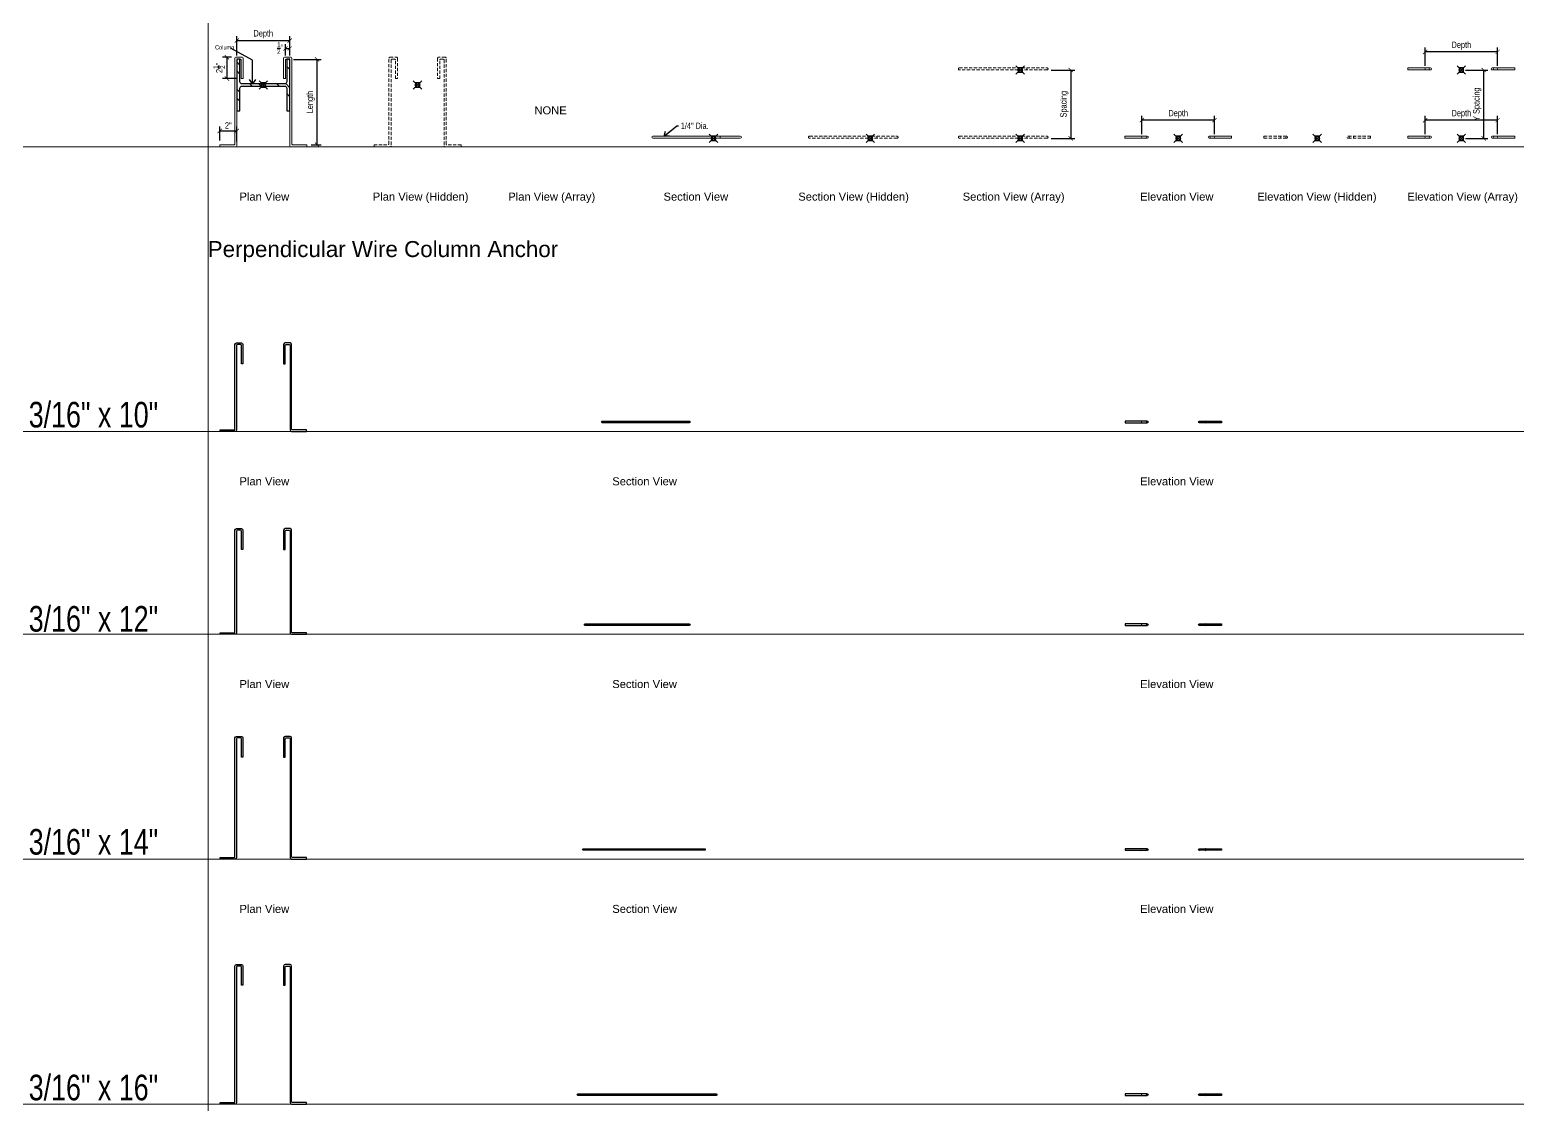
# Model space of a CAD drawing. Header units: inches. Extents: x 16 to 191, y -158 to 82.
# Drawn here: x 16.5 to 190.7, y -44 to 81.8 of the extents above; entities that cross this region are included whole.
import ezdxf
from ezdxf.enums import TextEntityAlignment as Align

# ---------------------------------------------------------------- set-up
doc = ezdxf.new("R2010")
doc.units = ezdxf.units.IN
doc.header["$LTSCALE"] = 48
doc.header["$MEASUREMENT"] = 0
doc.header["$PDMODE"] = 99
doc.header["$PDSIZE"] = 0.5
doc.linetypes.add('HIDDEN2', pattern=[0.1875, 0.125, -0.0625])
for name, color, linetype, lineweight in [('A-Anno-Dims', 211, 'Continuous', 25), ('A-Detl-Fine', 90, 'Continuous', 18), ('G-Anno-Ttlb', 213, 'Continuous', 50)]:
    doc.layers.add(name, color=color, linetype=linetype, lineweight=lineweight)
doc.layers.add('anchors', color=253, linetype='Continuous')
doc.layers.add('G-Anno-Nplt', color=140, linetype='Continuous', lineweight=18, plot=False)
doc.styles.add('Arch-Dim', font='arial.ttf', dxfattribs={"width": 0.75})
doc.styles.add('RomanS', font='romans.shx')
doc.dimstyles.new('Aec-Arch-I-96', dxfattribs={"dimscale": 96, "dimtxt": 0.09375, "dimasz": 0.0625, "dimexe": 0.0625, "dimexo": 0.0625, "dimgap": 0.03125, "dimtad": 1, "dimdec": 4, "dimzin": 3, "dimdsep": 46, "dimlunit": 4, "dimtxsty": 'Arch-Dim', "dimblk": 'ARCHTICK', "dimcen": 0.09375, "dimazin": 2, "dimtfac": 0.75, "dimtdec": 4, "dimtix": 1, "dimtmove": 2, "dimatfit": 2, "dimfxl": 1, "dimtolj": 1, "dimtzin": 0, "dimarcsym": 0})
doc.dimstyles.new('Aec-Arch-I-96$7', dxfattribs={"dimscale": 96, "dimtxt": 0.09375, "dimasz": 0.0625, "dimexe": 0.0625, "dimexo": 0.0625, "dimgap": 0.03125, "dimtad": 0, "dimdec": 4, "dimzin": 3, "dimdsep": 46, "dimlunit": 4, "dimtxsty": 'Arch-Dim', "dimblk": 'ARCHTICK', "dimcen": 0.09375, "dimazin": 2, "dimtfac": 0.75, "dimtdec": 4, "dimtix": 1, "dimtmove": 2, "dimatfit": 2, "dimfxl": 1, "dimtolj": 1, "dimtzin": 0, "dimarcsym": 0})

# ---------------------------------------------------------------- blocks, each defined once
blk = doc.blocks.new('Anno_Title_T2')
at = {"color": 0, "linetype": 'ByBlock', "lineweight": -2, "style": 'RomanS'}
blk.add_attdef('TITLE', (0, 0.5), '', height=1.25, dxfattribs=at)
blk.add_attdef('SCALE', text='', height=0.75, dxfattribs=at).set_placement((0, -0.5), align=Align.TOP_LEFT)
blk = doc.blocks.new('_ArchTick')
at = {"color": 0, "linetype": 'ByBlock', "const_width": 0.15}
blk.add_lwpolyline([(-0.5, -0.5), (0.5, 0.5)], dxfattribs=at)
blk = doc.blocks.new('*D5')
at = {"layer": 'A-Anno-Dims', "color": 8, "lineweight": -2, "transparency": 16777216}
for p, q in [((38.72, 68.87), (38.72, 70.5)), ((38.72, 70), (40.72, 70)), ((40.72, 68.75), (40.72, 70.5))]:
    blk.add_line(p, q, dxfattribs=at)
at = {"layer": 'Defpoints', "color": 0, "transparency": 16777216}
for p in [(40.72, 70), (38.72, 68.37), (40.72, 68.25)]:
    blk.add_point(p, dxfattribs=at)
at = {"layer": 'A-Anno-Dims', "color": 8, "lineweight": -2, "transparency": 16777216, "xscale": 0.5, "yscale": 0.5, "zscale": 0.5, "rotation": 180}
blk.add_blockref('_ArchTick', (38.72, 70), dxfattribs=at)
at = {"layer": 'A-Anno-Dims', "color": 8, "lineweight": -2, "transparency": 16777216, "xscale": 0.5, "yscale": 0.5, "zscale": 0.5}
blk.add_blockref('_ArchTick', (40.72, 70), dxfattribs=at)
at = {"layer": 'A-Anno-Dims', "color": 0, "transparency": 16777216, "insert": (39.72, 70.63), "char_height": 0.75, "attachment_point": 5, "style": 'Arch-Dim'}
blk.add_mtext('\\A1;2"', dxfattribs=at)
blk = doc.blocks.new('_Open90')
at = {"color": 0, "linetype": 'ByBlock', "lineweight": -2}
for p, q in [((0, 0), (-1, 0)), ((-0.5, 0.5), (0, 0)), ((0, 0), (-0.5, -0.5))]:
    blk.add_line(p, q, dxfattribs=at)
blk = doc.blocks.new('*D6')
at = {"layer": 'A-Anno-Dims', "color": 8, "lineweight": -2, "transparency": 16777216}
for p, q in [((136.11, 77.12), (138.89, 77.12)), ((138.39, 77.12), (138.39, 69.12)), ((136.11, 69.12), (138.89, 69.12))]:
    blk.add_line(p, q, dxfattribs=at)
at = {"layer": 'Defpoints', "color": 0, "transparency": 16777216}
for p in [(135.61, 77.12), (135.61, 69.12), (138.39, 69.12)]:
    blk.add_point(p, dxfattribs=at)
at = {"layer": 'A-Anno-Dims', "color": 8, "lineweight": -2, "transparency": 16777216, "xscale": 0.5, "yscale": 0.5, "zscale": 0.5}
for p, rotation in [((138.39, 77.12), 90), ((138.39, 69.12), 270)]:
    blk.add_blockref('_ArchTick', p, dxfattribs=dict(at, rotation=rotation))
at = {"layer": 'A-Anno-Dims', "color": 0, "transparency": 16777216, "insert": (137.65, 73.12), "char_height": 0.75, "attachment_point": 5, "rotation": 90, "style": 'Arch-Dim'}
blk.add_mtext('\\A1;Spacing', dxfattribs=at)
blk = doc.blocks.new('*D7')
at = {"layer": 'A-Anno-Dims', "color": 8, "lineweight": -2, "transparency": 16777216}
for p, q in [((146.74, 69.62), (146.74, 71.75)), ((155.24, 69.62), (155.24, 71.75)), ((155.24, 71.25), (146.74, 71.25))]:
    blk.add_line(p, q, dxfattribs=at)
at = {"layer": 'Defpoints', "color": 0, "transparency": 16777216}
for p in [(146.74, 71.25), (146.74, 69.12), (155.24, 69.12)]:
    blk.add_point(p, dxfattribs=at)
at = {"layer": 'A-Anno-Dims', "color": 8, "lineweight": -2, "transparency": 16777216, "xscale": 0.5, "yscale": 0.5, "zscale": 0.5, "rotation": 180}
blk.add_blockref('_ArchTick', (146.74, 71.25), dxfattribs=at)
at = {"layer": 'A-Anno-Dims', "color": 8, "lineweight": -2, "transparency": 16777216, "xscale": 0.5, "yscale": 0.5, "zscale": 0.5}
blk.add_blockref('_ArchTick', (155.24, 71.25), dxfattribs=at)
at = {"layer": 'A-Anno-Dims', "color": 0, "transparency": 16777216, "insert": (150.99, 71.97), "char_height": 0.75, "attachment_point": 5, "style": 'Arch-Dim'}
blk.add_mtext('\\A1;Depth', dxfattribs=at)
blk = doc.blocks.new('*D8')
at = {"layer": 'A-Anno-Dims', "color": 8, "lineweight": -2, "transparency": 16777216}
for p, q in [((184.65, 77.12), (187.26, 77.12)), ((186.76, 77.12), (186.76, 69.12)), ((184.65, 69.12), (187.26, 69.12))]:
    blk.add_line(p, q, dxfattribs=at)
at = {"layer": 'Defpoints', "color": 0, "transparency": 16777216}
for p in [(184.15, 77.12), (184.15, 69.12), (186.76, 69.12)]:
    blk.add_point(p, dxfattribs=at)
at = {"layer": 'A-Anno-Dims', "color": 8, "lineweight": -2, "transparency": 16777216, "xscale": 0.5, "yscale": 0.5, "zscale": 0.5}
for p, rotation in [((186.76, 77.12), 90), ((186.76, 69.12), 270)]:
    blk.add_blockref('_ArchTick', p, dxfattribs=dict(at, rotation=rotation))
at = {"layer": 'A-Anno-Dims', "color": 0, "transparency": 16777216, "insert": (186.02, 73.12), "char_height": 0.75, "attachment_point": 5, "rotation": 90, "style": 'Arch-Dim'}
blk.add_mtext('\\A1;Y Spacing', dxfattribs=at)
blk = doc.blocks.new('*D12')
at = {"layer": 'A-Anno-Dims', "color": 8, "lineweight": -2, "ltscale": 0.0625, "transparency": 16777216}
for p, q in [((40.72, 78.81), (40.72, 81.08)), ((40.72, 80.58), (46.92, 80.58)), ((46.92, 78.81), (46.92, 81.08))]:
    blk.add_line(p, q, dxfattribs=at)
at = {"layer": 'Defpoints', "color": 0, "ltscale": 0.0625, "transparency": 16777216}
for p in [(46.92, 80.58), (40.72, 78.31), (46.92, 78.31)]:
    blk.add_point(p, dxfattribs=at)
at = {"layer": 'A-Anno-Dims', "color": 8, "lineweight": -2, "ltscale": 0.0625, "transparency": 16777216, "xscale": 0.5, "yscale": 0.5, "zscale": 0.5, "rotation": 180}
blk.add_blockref('_ArchTick', (40.72, 80.58), dxfattribs=at)
at = {"layer": 'A-Anno-Dims', "color": 8, "lineweight": -2, "ltscale": 0.0625, "transparency": 16777216, "xscale": 0.5, "yscale": 0.5, "zscale": 0.5}
blk.add_blockref('_ArchTick', (46.92, 80.58), dxfattribs=at)
at = {"layer": 'A-Anno-Dims', "color": 0, "ltscale": 0.0625, "transparency": 16777216, "insert": (43.82, 81.31), "char_height": 0.75, "attachment_point": 5, "style": 'Arch-Dim'}
blk.add_mtext('\\A1;Depth', dxfattribs=at)
blk = doc.blocks.new('*D13')
at = {"layer": 'A-Anno-Dims', "color": 8, "lineweight": -2, "ltscale": 0.0625, "transparency": 16777216}
for p, q in [((40.1, 78.62), (39.06, 78.62)), ((39.56, 78.62), (39.56, 76.12)), ((40.72, 76.12), (39.06, 76.12))]:
    blk.add_line(p, q, dxfattribs=at)
at = {"layer": 'Defpoints', "color": 0, "ltscale": 0.0625, "transparency": 16777216}
for p in [(40.6, 78.62), (39.56, 76.12), (41.22, 76.12)]:
    blk.add_point(p, dxfattribs=at)
at = {"layer": 'A-Anno-Dims', "color": 8, "lineweight": -2, "ltscale": 0.0625, "transparency": 16777216, "xscale": 0.5, "yscale": 0.5, "zscale": 0.5}
for p, rotation in [((39.56, 78.62), 90), ((39.56, 76.12), 270)]:
    blk.add_blockref('_ArchTick', p, dxfattribs=dict(at, rotation=rotation))
at = {"layer": 'A-Anno-Dims', "color": 0, "ltscale": 0.0625, "transparency": 16777216, "insert": (38.65, 77.37), "char_height": 0.75, "attachment_point": 5, "rotation": 90, "style": 'Arch-Dim'}
blk.add_mtext('\\A1;2{\\H0.750000x;\\S1/2;}"', dxfattribs=at)
blk = doc.blocks.new('*D14')
at = {"layer": 'A-Anno-Dims', "color": 8, "lineweight": -2, "ltscale": 0.0625, "transparency": 16777216}
for p, q in [((47.36, 78.37), (50.61, 78.37)), ((50.11, 78.37), (50.11, 68.37)), ((49.42, 68.37), (50.61, 68.37))]:
    blk.add_line(p, q, dxfattribs=at)
at = {"layer": 'Defpoints', "color": 0, "ltscale": 0.0625, "transparency": 16777216}
for p in [(46.86, 78.37), (48.92, 68.37), (50.11, 68.37)]:
    blk.add_point(p, dxfattribs=at)
at = {"layer": 'A-Anno-Dims', "color": 8, "lineweight": -2, "ltscale": 0.0625, "transparency": 16777216, "xscale": 0.5, "yscale": 0.5, "zscale": 0.5}
for p, rotation in [((50.11, 78.37), 90), ((50.11, 68.37), 270)]:
    blk.add_blockref('_ArchTick', p, dxfattribs=dict(at, rotation=rotation))
at = {"layer": 'A-Anno-Dims', "color": 0, "ltscale": 0.0625, "transparency": 16777216, "insert": (49.38, 73.37), "char_height": 0.75, "attachment_point": 5, "rotation": 90, "style": 'Arch-Dim'}
blk.add_mtext('\\A1;Length', dxfattribs=at)
blk = doc.blocks.new('*D9')
at = {"layer": 'A-Anno-Dims', "color": 8, "lineweight": -2, "ltscale": 0.0625, "transparency": 16777216}
for p, q in [((46.42, 78.81), (46.42, 80.15)), ((46.92, 78.87), (46.92, 80.15)), ((46.42, 79.65), (46.92, 79.65))]:
    blk.add_line(p, q, dxfattribs=at)
at = {"layer": 'Defpoints', "color": 0, "ltscale": 0.0625, "transparency": 16777216}
for p in [(46.92, 79.65), (46.42, 78.31), (46.92, 78.37)]:
    blk.add_point(p, dxfattribs=at)
at = {"layer": 'A-Anno-Dims', "color": 8, "lineweight": -2, "ltscale": 0.0625, "transparency": 16777216, "xscale": 0.5, "yscale": 0.5, "zscale": 0.5, "rotation": 180}
blk.add_blockref('_ArchTick', (46.42, 79.65), dxfattribs=at)
at = {"layer": 'A-Anno-Dims', "color": 8, "lineweight": -2, "ltscale": 0.0625, "transparency": 16777216, "xscale": 0.5, "yscale": 0.5, "zscale": 0.5}
blk.add_blockref('_ArchTick', (46.92, 79.65), dxfattribs=at)
at = {"layer": 'A-Anno-Dims', "color": 0, "ltscale": 0.0625, "transparency": 16777216, "insert": (45.79, 79.7), "char_height": 0.75, "attachment_point": 5, "style": 'Arch-Dim'}
blk.add_mtext('\\A1;{\\H0.750000x;\\S1/2;}"', dxfattribs=at)
blk = doc.blocks.new('*U4')
at = {"layer": 'anchors'}
h = blk.add_hatch(dxfattribs=at)
h.set_pattern_fill('ANSI32', color=256, scale=6, style=0)
edge = h.paths.add_edge_path()
edge.add_line((3.01, -3.1), (3.01, -2.735))
edge.add_line((3.01, -2.735), (0.38, -2.735))
edge.add_arc((0.38, -2.485), 0.25, 180, 270, ccw=False)
edge.add_line((0.13, -2.485), (0.13, 2.485))
edge.add_arc((0.38, 2.485), 0.25, 90, 180, ccw=False)
edge.add_line((0.38, 2.735), (3.01, 2.735))
edge.add_line((3.01, 2.735), (3.01, 3.1))
edge.add_line((3.01, 3.1), (-3.01, 3.1))
edge.add_line((-3.01, 3.1), (-3.01, 2.735))
edge.add_line((-3.01, 2.735), (-0.38, 2.735))
edge.add_arc((-0.38, 2.485), 0.25, 0, 90, ccw=False)
edge.add_line((-0.13, 2.485), (-0.13, -2.485))
edge.add_arc((-0.38, -2.485), 0.25, -90, 0, ccw=False)
edge.add_line((-0.38, -2.735), (-3.01, -2.735))
edge.add_line((-3.01, -2.735), (-3.01, -3.1))
edge.add_line((-3.01, -3.1), (3.01, -3.1))
at = {"color": 0, "linetype": 'ByBlock'}
blk.add_lwpolyline([(3.01, -3.1), (3.01, -2.735), (0.38, -2.735, -0.4142136), (0.13, -2.485), (0.13, 2.485, -0.4142136), (0.38, 2.735), (3.01, 2.735), (3.01, 3.1), (-3.01, 3.1), (-3.01, 2.735), (-0.38, 2.735, -0.4142136), (-0.13, 2.485), (-0.13, -2.485, -0.4142136), (-0.38, -2.735), (-3.01, -2.735), (-3.01, -3.1)], format="xyb", close=True, dxfattribs=at)
blk = doc.blocks.new('*D10')
at = {"layer": 'A-Anno-Dims', "color": 8, "lineweight": -2, "transparency": 16777216}
for p, q in [((179.9, 69.62), (179.9, 71.75)), ((188.4, 69.62), (188.4, 71.75)), ((188.4, 71.25), (179.9, 71.25))]:
    blk.add_line(p, q, dxfattribs=at)
at = {"layer": 'Defpoints', "color": 0, "transparency": 16777216}
for p in [(179.9, 71.25), (179.9, 69.12), (188.4, 69.12)]:
    blk.add_point(p, dxfattribs=at)
at = {"layer": 'A-Anno-Dims', "color": 8, "lineweight": -2, "transparency": 16777216, "xscale": 0.5, "yscale": 0.5, "zscale": 0.5, "rotation": 180}
blk.add_blockref('_ArchTick', (179.9, 71.25), dxfattribs=at)
at = {"layer": 'A-Anno-Dims', "color": 8, "lineweight": -2, "transparency": 16777216, "xscale": 0.5, "yscale": 0.5, "zscale": 0.5}
blk.add_blockref('_ArchTick', (188.4, 71.25), dxfattribs=at)
at = {"layer": 'A-Anno-Dims', "color": 0, "transparency": 16777216, "insert": (184.15, 71.97), "char_height": 0.75, "attachment_point": 5, "style": 'Arch-Dim'}
blk.add_mtext('\\A1;Depth', dxfattribs=at)
blk = doc.blocks.new('*D11')
at = {"layer": 'A-Anno-Dims', "color": 8, "lineweight": -2, "transparency": 16777216}
for p, q in [((179.9, 77.62), (179.9, 79.75)), ((188.4, 79.25), (179.9, 79.25)), ((188.4, 77.62), (188.4, 79.75))]:
    blk.add_line(p, q, dxfattribs=at)
at = {"layer": 'Defpoints', "color": 0, "transparency": 16777216}
for p in [(179.9, 79.25), (179.9, 77.12), (188.4, 77.12)]:
    blk.add_point(p, dxfattribs=at)
at = {"layer": 'A-Anno-Dims', "color": 8, "lineweight": -2, "transparency": 16777216, "xscale": 0.5, "yscale": 0.5, "zscale": 0.5, "rotation": 180}
blk.add_blockref('_ArchTick', (179.9, 79.25), dxfattribs=at)
at = {"layer": 'A-Anno-Dims', "color": 8, "lineweight": -2, "transparency": 16777216, "xscale": 0.5, "yscale": 0.5, "zscale": 0.5}
blk.add_blockref('_ArchTick', (188.4, 79.25), dxfattribs=at)
at = {"layer": 'A-Anno-Dims', "color": 0, "transparency": 16777216, "insert": (184.15, 79.97), "char_height": 0.75, "attachment_point": 5, "style": 'Arch-Dim'}
blk.add_mtext('\\A1;Depth', dxfattribs=at)
blk = doc.blocks.new('AecDtl_.1875x10PerpendicularWireColumnPlanLeft')
at = {"color": 0, "linetype": 'ByBlock', "lineweight": -2, "ltscale": 0.0625}
blk.add_lwpolyline([(-1.9375, -10.1875), (-1.9375, -10), (-0.28125, -10, 0.414213562), (-0.1875, -9.90625), (-0.1875, 0, -0.414213562), (0, 0.1875), (0.5625, 0.1875, -0.414213562), (0.75, 0), (0.75, -2.25), (0.5625, -2.25), (0.5625, -0.09375, 0.414213562), (0.46875, 0), (0.09375, 0, 0.414213562), (0, -0.09375), (0, -10, -0.414213562), (-0.1875, -10.1875)], format="xyb", close=True, dxfattribs=at)
blk = doc.blocks.new('AecDtl_.1875x10PerpendicularWireColumnPlanRight')
at = {"color": 0, "linetype": 'ByBlock', "lineweight": -2, "ltscale": 0.0625}
blk.add_lwpolyline([(1.9375, -10.1875), (1.9375, -10), (0.28125, -10, -0.414213562), (0.1875, -9.90625), (0.1875, 0, 0.414213562), (0, 0.1875), (-0.5625, 0.1875, 0.414213562), (-0.75, 0), (-0.75, -2.25), (-0.5625, -2.25), (-0.5625, -0.09375, -0.414213562), (-0.46875, 0), (-0.09375, 0, -0.414213562), (0, -0.09375), (0, -10, 0.414213562), (0.1875, -10.1875)], format="xyb", close=True, dxfattribs=at)
blk = doc.blocks.new('AecDtl_.1875x10PerpendicularWireColumnSection')
at = {"color": 0, "linetype": 'ByBlock', "lineweight": -2, "ltscale": 0.0625}
blk.add_lwpolyline([(-10.09375, 0.1875), (0.09375, 0.1875, -1), (0.09375, 0), (-10.09375, 0, -1)], format="xyb", close=True, dxfattribs=at)
blk.add_lwpolyline([(-2.3125, 0.1875), (-2.3125, 0)], dxfattribs=at)
blk = doc.blocks.new('AecDtl_.1875x12PerpendicularWireColumnPlanLeft')
at = {"color": 0, "linetype": 'ByBlock', "lineweight": -2, "ltscale": 0.0625}
blk.add_lwpolyline([(-1.9375, -12.1875), (-1.9375, -12), (-0.28125, -12, 0.414213562), (-0.1875, -11.90625), (-0.1875, 0, -0.414213562), (0, 0.1875), (0.5625, 0.1875, -0.414213562), (0.75, 0), (0.75, -2.25), (0.5625, -2.25), (0.5625, -0.09375, 0.414213562), (0.46875, 0), (0.09375, 0, 0.414213562), (0, -0.09375), (0, -12, -0.414213562), (-0.1875, -12.1875)], format="xyb", close=True, dxfattribs=at)
blk = doc.blocks.new('AecDtl_.1875x12PerpendicularWireColumnPlanRight')
at = {"color": 0, "linetype": 'ByBlock', "lineweight": -2, "ltscale": 0.0625}
blk.add_lwpolyline([(1.9375, -12.1875), (1.9375, -12), (0.28125, -12, -0.414213562), (0.1875, -11.90625), (0.1875, 0, 0.414213562), (0, 0.1875), (-0.5625, 0.1875, 0.414213562), (-0.75, 0), (-0.75, -2.25), (-0.5625, -2.25), (-0.5625, -0.09375, -0.414213562), (-0.46875, 0), (-0.09375, 0, -0.414213562), (0, -0.09375), (0, -12, 0.414213562), (0.1875, -12.1875)], format="xyb", close=True, dxfattribs=at)
blk = doc.blocks.new('AecDtl_.1875x12PerpendicularWireColumnSection')
at = {"color": 0, "linetype": 'ByBlock', "lineweight": -2, "ltscale": 0.0625}
blk.add_lwpolyline([(-12.09375, 0.1875), (0.09375, 0.1875, -1), (0.09375, 0), (-12.09375, 0, -1)], format="xyb", close=True, dxfattribs=at)
blk.add_lwpolyline([(-2.3125, 0.1875), (-2.3125, 0)], dxfattribs=at)
blk = doc.blocks.new('AecDtl_.1875x14PerpendicularWireColumnPlanLeft')
at = {"color": 0, "linetype": 'ByBlock', "lineweight": -2, "ltscale": 0.0625}
blk.add_lwpolyline([(-1.9375, -14.1875), (-1.9375, -14), (-0.28125, -14, 0.414213562), (-0.1875, -13.90625), (-0.1875, 0, -0.414213562), (0, 0.1875), (0.5625, 0.1875, -0.414213562), (0.75, 0), (0.75, -2.25), (0.5625, -2.25), (0.5625, -0.09375, 0.414213562), (0.46875, 0), (0.09375, 0, 0.414213562), (0, -0.09375), (0, -14, -0.414213562), (-0.1875, -14.1875)], format="xyb", close=True, dxfattribs=at)
blk = doc.blocks.new('AecDtl_.1875x14PerpendicularWireColumnPlanRight')
at = {"color": 0, "linetype": 'ByBlock', "lineweight": -2, "ltscale": 0.0625}
blk.add_lwpolyline([(1.9375, -14.1875), (1.9375, -14), (0.28125, -14, -0.414213562), (0.1875, -13.90625), (0.1875, 0, 0.414213562), (0, 0.1875), (-0.5625, 0.1875, 0.414213562), (-0.75, 0), (-0.75, -2.25), (-0.5625, -2.25), (-0.5625, -0.09375, -0.414213562), (-0.46875, 0), (-0.09375, 0, -0.414213562), (0, -0.09375), (0, -14, 0.414213562), (0.1875, -14.1875)], format="xyb", close=True, dxfattribs=at)
blk = doc.blocks.new('AecDtl_.1875x14PerpendicularWireColumnSection')
at = {"color": 0, "linetype": 'ByBlock', "lineweight": -2, "ltscale": 0.0625}
blk.add_lwpolyline([(-14.09375, 0.1875), (0.09375, 0.1875, -1), (0.09375, 0), (-14.09375, 0, -1)], format="xyb", close=True, dxfattribs=at)
blk.add_lwpolyline([(-2.3125, 0.1875), (-2.3125, 0)], dxfattribs=at)
blk = doc.blocks.new('AecDtl_.1875x16PerpendicularWireColumnPlanLeft')
at = {"color": 0, "linetype": 'ByBlock', "lineweight": -2, "ltscale": 0.0625}
blk.add_lwpolyline([(-1.9375, -16.1875), (-1.9375, -16), (-0.28125, -16, 0.414213562), (-0.1875, -15.90625), (-0.1875, 0, -0.414213562), (0, 0.1875), (0.5625, 0.1875, -0.414213562), (0.75, 0), (0.75, -2.25), (0.5625, -2.25), (0.5625, -0.09375, 0.414213562), (0.46875, 0), (0.09375, 0, 0.414213562), (0, -0.09375), (0, -16, -0.414213562), (-0.1875, -16.1875)], format="xyb", close=True, dxfattribs=at)
blk = doc.blocks.new('AecDtl_.1875x16PerpendicularWireColumnPlanRight')
at = {"color": 0, "linetype": 'ByBlock', "lineweight": -2, "ltscale": 0.0625}
blk.add_lwpolyline([(1.9375, -16.1875), (1.9375, -16), (0.28125, -16, -0.414213562), (0.1875, -15.90625), (0.1875, 0, 0.414213562), (0, 0.1875), (-0.5625, 0.1875, 0.414213562), (-0.75, 0), (-0.75, -2.25), (-0.5625, -2.25), (-0.5625, -0.09375, -0.414213562), (-0.46875, 0), (-0.09375, 0, -0.414213562), (0, -0.09375), (0, -16, 0.414213562), (0.1875, -16.1875)], format="xyb", close=True, dxfattribs=at)
blk = doc.blocks.new('AecDtl_.1875x16PerpendicularWireColumnSection')
at = {"color": 0, "linetype": 'ByBlock', "lineweight": -2, "ltscale": 0.0625}
blk.add_lwpolyline([(-16.09375, 0.1875), (0.09375, 0.1875, -1), (0.09375, 0), (-16.09375, 0, -1)], format="xyb", close=True, dxfattribs=at)
blk.add_lwpolyline([(-2.3125, 0.1875), (-2.3125, 0)], dxfattribs=at)
blk = doc.blocks.new('AecDtl_.1875x10PerpendicularWireColumnElevationLeft')
at = {"color": 0, "linetype": 'ByBlock', "lineweight": -2, "ltscale": 0.0625}
blk.add_lwpolyline([(0.66, 0.19), (-1.94, 0.19), (-1.94, 0), (0.66, 0)], dxfattribs=at)
blk.add_circle((0.66, 0.09), 0.0938, dxfattribs=at)
blk.add_arc((-0.09, 0.09), 0.0938, 270, 90, dxfattribs=at)
blk = doc.blocks.new('AecDtl_.1875x10PerpendicularWireColumnElevationRight')
at = {"color": 0, "linetype": 'ByBlock', "lineweight": -2, "ltscale": 0.0625}
blk.add_lwpolyline([(-0.66, 0.19), (1.94, 0.19), (1.94, 0), (-0.66, 0)], dxfattribs=at)
blk.add_circle((-0.66, 0.09), 0.0938, dxfattribs=at)
blk.add_arc((0.09, 0.09), 0.0938, 90, 270, dxfattribs=at)
blk = doc.blocks.new('AecDtl_.1875x12PerpendicularWireColumnElevationLeft')
at = {"color": 0, "linetype": 'ByBlock', "lineweight": -2, "ltscale": 0.0625}
blk.add_lwpolyline([(0.66, 0.19), (-1.94, 0.19), (-1.94, 0), (0.66, 0)], dxfattribs=at)
blk.add_circle((0.66, 0.09), 0.0938, dxfattribs=at)
blk.add_arc((-0.09, 0.09), 0.0938, 270, 90, dxfattribs=at)
blk = doc.blocks.new('AecDtl_.1875x12PerpendicularWireColumnElevationRight')
at = {"color": 0, "linetype": 'ByBlock', "lineweight": -2, "ltscale": 0.0625}
blk.add_lwpolyline([(-0.66, 0.19), (1.94, 0.19), (1.94, 0), (-0.66, 0)], dxfattribs=at)
blk.add_circle((-0.66, 0.09), 0.0938, dxfattribs=at)
blk.add_arc((0.09, 0.09), 0.0938, 90, 270, dxfattribs=at)
blk = doc.blocks.new('AecDtl_.1875x14PerpendicularWireColumnElevationLeft')
at = {"color": 0, "linetype": 'ByBlock', "lineweight": -2, "ltscale": 0.0625}
blk.add_lwpolyline([(0.66, 0.19), (-1.94, 0.19), (-1.94, 0), (0.66, 0)], dxfattribs=at)
blk.add_circle((0.66, 0.09), 0.0938, dxfattribs=at)
blk.add_arc((-0.09, 0.09), 0.0938, 270, 90, dxfattribs=at)
blk = doc.blocks.new('AecDtl_.1875x14PerpendicularWireColumnElevationRight')
at = {"color": 0, "linetype": 'ByBlock', "lineweight": -2, "ltscale": 0.0625}
blk.add_lwpolyline([(-0.66, 0.19), (1.94, 0.19), (1.94, 0), (-0.66, 0)], dxfattribs=at)
blk.add_circle((-0.66, 0.09), 0.0938, dxfattribs=at)
blk.add_arc((0.09, 0.09), 0.0938, 90, 270, dxfattribs=at)
blk = doc.blocks.new('AecDtl_.1875x16PerpendicularWireColumnElevationLeft')
at = {"color": 0, "linetype": 'ByBlock', "lineweight": -2, "ltscale": 0.0625}
blk.add_lwpolyline([(0.66, 0.19), (-1.94, 0.19), (-1.94, 0), (0.66, 0)], dxfattribs=at)
blk.add_circle((0.66, 0.09), 0.0938, dxfattribs=at)
blk.add_arc((-0.09, 0.09), 0.0938, 270, 90, dxfattribs=at)
blk = doc.blocks.new('AecDtl_.1875x16PerpendicularWireColumnElevationRight')
at = {"color": 0, "linetype": 'ByBlock', "lineweight": -2, "ltscale": 0.0625}
blk.add_lwpolyline([(-0.66, 0.19), (1.94, 0.19), (1.94, 0), (-0.66, 0)], dxfattribs=at)
blk.add_circle((-0.66, 0.09), 0.0938, dxfattribs=at)
blk.add_arc((0.09, 0.09), 0.0938, 90, 270, dxfattribs=at)

msp = doc.modelspace()

# ---------------------------------------------------------------- linework, layer by layer
at = {"layer": 'A-Anno-Dims'}
for p in [(132.4788, 77.12496), (184.14907, 77.12496), (43.82406, 75.36496), (61.89255, 75.36496), (96.55728, 69.12496), (114.91859, 69.12496), (132.4788, 69.12496), (150.98529, 69.12496), (167.27183, 69.12496), (184.14907, 69.12496)]:
    msp.add_point(p, dxfattribs=at)
at = {"layer": 'A-Detl-Fine', "linetype": 'Continuous'}
for points in [[(38.72406, 68.12496), (38.72406, 68.37496), (40.41156, 68.37496, 0.414213562), (40.47406, 68.43746), (40.47406, 78.49996, -0.414213562), (40.59906, 78.62496), (41.34906, 78.62496, -0.414213562), (41.47406, 78.49996), (41.47406, 76.12496), (41.22406, 76.12496), (41.22406, 78.31246, 0.414213562), (41.16156, 78.37496), (40.78656, 78.37496, 0.414213562), (40.72406, 78.31246), (40.72406, 68.24996, -0.414213562), (40.59906, 68.12496)], [(47.04906, 68.12496), (48.92406, 68.12496), (48.92406, 68.37496), (47.23656, 68.37496, -0.414213562), (47.17406, 68.43746), (47.17406, 78.49996, 0.414213562), (47.04906, 78.62496), (46.29906, 78.62496, 0.414213562), (46.17406, 78.49996), (46.17406, 76.12496), (46.42406, 76.12496), (46.42406, 78.31246, -0.414213562), (46.48656, 78.37496), (46.86156, 78.37496, -0.414213562), (46.92406, 78.31246), (46.92406, 68.24996, 0.414213562)]]:
    msp.add_lwpolyline(points, format="xyb", close=True, dxfattribs=at)
at = {"layer": 'A-Detl-Fine', "linetype": 'HIDDEN2', "ltscale": 0.0625}
for points in [[(56.79255, 68.12496), (56.79255, 68.37496), (58.48005, 68.37496, 0.414213562), (58.54255, 68.43746), (58.54255, 78.49996, -0.414213562), (58.66755, 78.62496), (59.41755, 78.62496, -0.414213562), (59.54255, 78.49996), (59.54255, 76.12496), (59.29255, 76.12496), (59.29255, 78.31246, 0.414213562), (59.23005, 78.37496), (58.85505, 78.37496, 0.414213562), (58.79255, 78.31246), (58.79255, 68.24996, -0.414213562), (58.66755, 68.12496)], [(65.11755, 68.12496), (66.99255, 68.12496), (66.99255, 68.37496), (65.30505, 68.37496, -0.414213562), (65.24255, 68.43746), (65.24255, 78.49996, 0.414213562), (65.11755, 78.62496), (64.36755, 78.62496, 0.414213562), (64.24255, 78.49996), (64.24255, 76.12496), (64.49255, 76.12496), (64.49255, 78.31246, -0.414213562), (64.55505, 78.37496), (64.93005, 78.37496, -0.414213562), (64.99255, 78.31246), (64.99255, 68.24996, 0.414213562)], [(125.3638, 77.37496), (135.6138, 77.37496, -1), (135.6138, 77.12496), (125.3638, 77.12496, -1)], [(107.80359, 69.37496), (118.05359, 69.37496, -1), (118.05359, 69.12496), (107.80359, 69.12496, -1)], [(125.3638, 69.37496), (135.6138, 69.37496, -1), (135.6138, 69.12496), (125.3638, 69.12496, -1)]]:
    msp.add_lwpolyline(points, format="xyb", close=True, dxfattribs=at)
for points in [[(133.2388, 77.37496), (133.2388, 77.12496)], [(115.67859, 69.37496), (115.67859, 69.12496)], [(133.2388, 69.37496), (133.2388, 69.12496)], [(163.64683, 69.37496), (161.02183, 69.37496), (161.02183, 69.12496), (163.64683, 69.12496)], [(170.89683, 69.37496), (173.52183, 69.37496), (173.52183, 69.12496), (170.89683, 69.12496)]]:
    msp.add_lwpolyline(points, dxfattribs=at)
at = {"layer": 'A-Detl-Fine'}
for points in [[(180.52407, 77.37496), (177.89907, 77.37496), (177.89907, 77.12496), (180.52407, 77.12496)], [(187.77407, 77.37496), (190.39907, 77.37496), (190.39907, 77.12496), (187.77407, 77.12496)], [(97.31728, 69.37496), (97.31728, 69.12496)], [(147.36029, 69.37496), (144.73529, 69.37496), (144.73529, 69.12496), (147.36029, 69.12496)], [(154.61029, 69.37496), (157.23529, 69.37496), (157.23529, 69.12496), (154.61029, 69.12496)], [(180.52407, 69.37496), (177.89907, 69.37496), (177.89907, 69.12496), (180.52407, 69.12496)], [(187.77407, 69.37496), (190.39907, 69.37496), (190.39907, 69.12496), (187.77407, 69.12496)]]:
    msp.add_lwpolyline(points, dxfattribs=at)
msp.add_lwpolyline([(89.44228, 69.37496), (99.69228, 69.37496, -1), (99.69228, 69.12496), (89.44228, 69.12496, -1)], format="xyb", close=True, dxfattribs=at)
for centre in [(180.52407, 77.24996), (187.77407, 77.24996), (147.36029, 69.24996), (154.61029, 69.24996), (180.52407, 69.24996), (187.77407, 69.24996)]:
    msp.add_circle(centre, 0.125, dxfattribs=at)
at = {"layer": 'A-Detl-Fine', "linetype": 'HIDDEN2', "ltscale": 0.0625}
for centre in [(163.64683, 69.24996), (170.89683, 69.24996)]:
    msp.add_circle(centre, 0.125, dxfattribs=at)
at = {"layer": 'A-Detl-Fine'}
for centre, start, end in [((179.77407, 77.24996), 270, 90), ((188.52407, 77.24996), 90, 270), ((146.61029, 69.24996), 270, 90), ((155.36029, 69.24996), 90, 270), ((179.77407, 69.24996), 270, 90), ((188.52407, 69.24996), 90, 270)]:
    msp.add_arc(centre, 0.125, start, end, dxfattribs=at)
at = {"layer": 'A-Detl-Fine', "linetype": 'HIDDEN2', "ltscale": 0.0625}
for centre, start, end in [((162.89683, 69.24996), 270, 90), ((171.64683, 69.24996), 90, 270)]:
    msp.add_arc(centre, 0.125, start, end, dxfattribs=at)
at = {"layer": 'G-Anno-Nplt'}
for p, direction in [((37.3635, 490.02885), (0, -1)), ((1052.70067, 68.12496), (1, 0)), ((1052.25816, 34.78126), (1, 0)), ((1052.25816, 11.0309), (1, 0)), ((1052.25816, -15.30609), (1, 0)), ((1052.98029, -44.0193), (1, 0))]:
    msp.add_xline(p, direction, dxfattribs=at)

# ---------------------------------------------------------------- block references
for name, p in [('AecDtl_.1875x10PerpendicularWireColumnPlanLeft', (40.69281, 44.96876)), ('AecDtl_.1875x10PerpendicularWireColumnPlanRight', (46.95531, 44.96876)), ('AecDtl_.1875x10PerpendicularWireColumnSection', (93.62252, 35.81251)), ('AecDtl_.1875x10PerpendicularWireColumnElevationLeft', (146.70404, 35.81251)), ('AecDtl_.1875x10PerpendicularWireColumnElevationRight', (154.12299, 35.81251)), ('AecDtl_.1875x12PerpendicularWireColumnPlanLeft', (40.69281, 23.2184)), ('AecDtl_.1875x12PerpendicularWireColumnPlanRight', (46.95531, 23.2184)), ('AecDtl_.1875x12PerpendicularWireColumnSection', (93.62252, 12.06215)), ('AecDtl_.1875x12PerpendicularWireColumnElevationLeft', (146.70404, 12.06215)), ('AecDtl_.1875x12PerpendicularWireColumnElevationRight', (154.12299, 12.06215)), ('AecDtl_.1875x14PerpendicularWireColumnPlanLeft', (40.69281, -1.11859)), ('AecDtl_.1875x14PerpendicularWireColumnPlanRight', (46.95531, -1.11859)), ('AecDtl_.1875x14PerpendicularWireColumnSection', (95.4006, -14.27484)), ('AecDtl_.1875x14PerpendicularWireColumnElevationLeft', (146.70404, -14.27484)), ('AecDtl_.1875x14PerpendicularWireColumnElevationRight', (154.12299, -14.27484)), ('AecDtl_.1875x16PerpendicularWireColumnPlanLeft', (40.69281, -27.8318)), ('AecDtl_.1875x16PerpendicularWireColumnPlanRight', (46.95531, -27.8318)), ('AecDtl_.1875x16PerpendicularWireColumnSection', (96.76835, -42.98805)), ('AecDtl_.1875x16PerpendicularWireColumnElevationLeft', (146.70404, -42.98805)), ('AecDtl_.1875x16PerpendicularWireColumnElevationRight', (154.12299, -42.98805))]:
    msp.add_blockref(name, p)
at = {"layer": 'anchors', "ltscale": 0.0625, "rotation": 90}
msp.add_blockref('*U4', (43.82406, 75.36496), dxfattribs=at)
at = {"layer": 'G-Anno-Ttlb'}
ref = msp.add_blockref('Anno_Title_T2', (75.57594, 71.55619), dxfattribs=dict(at, xscale=0.75, yscale=0.75, zscale=0.75))
ref.add_attrib('TITLE', 'NONE', (75.57594, 71.93119), dxfattribs={"layer": '0', "color": 0, "linetype": 'ByBlock', "lineweight": -2, "height": 0.9375, "style": 'Arch-Dim'})
ref = msp.add_blockref('Anno_Title_T2', (41.03464, 61.44961), dxfattribs=dict(at, xscale=0.75, yscale=0.75, zscale=0.75))
ref.add_attrib('TITLE', 'Plan View', (41.03464, 61.82461), dxfattribs={"layer": '0', "color": 0, "linetype": 'ByBlock', "lineweight": -2, "height": 0.9375, "style": 'Arch-Dim'})
ref = msp.add_blockref('Anno_Title_T2', (56.64549, 61.44961), dxfattribs=dict(at, xscale=0.75, yscale=0.75, zscale=0.75))
ref.add_attrib('TITLE', 'Plan View (Hidden)', (56.64549, 61.82461), dxfattribs={"layer": '0', "color": 0, "linetype": 'ByBlock', "lineweight": -2, "height": 0.9375, "style": 'Arch-Dim'})
ref = msp.add_blockref('Anno_Title_T2', (72.51607, 61.44961), dxfattribs=dict(at, xscale=0.75, yscale=0.75, zscale=0.75))
ref.add_attrib('TITLE', 'Plan View (Array)', (72.51607, 61.82461), dxfattribs={"layer": '0', "color": 0, "linetype": 'ByBlock', "lineweight": -2, "height": 0.9375, "style": 'Arch-Dim'})
ref = msp.add_blockref('Anno_Title_T2', (90.70395, 61.44961), dxfattribs=dict(at, xscale=0.75, yscale=0.75, zscale=0.75))
ref.add_attrib('TITLE', 'Section View', (90.70395, 61.82461), dxfattribs={"layer": '0', "color": 0, "linetype": 'ByBlock', "lineweight": -2, "height": 0.9375, "style": 'Arch-Dim'})
ref = msp.add_blockref('Anno_Title_T2', (106.48605, 61.44961), dxfattribs=dict(at, xscale=0.75, yscale=0.75, zscale=0.75))
ref.add_attrib('TITLE', 'Section View (Hidden)', (106.48605, 61.82461), dxfattribs={"layer": '0', "color": 0, "linetype": 'ByBlock', "lineweight": -2, "height": 0.9375, "style": 'Arch-Dim'})
ref = msp.add_blockref('Anno_Title_T2', (125.74088, 61.44961), dxfattribs=dict(at, xscale=0.75, yscale=0.75, zscale=0.75))
ref.add_attrib('TITLE', 'Section View (Array)', (125.74088, 61.82461), dxfattribs={"layer": '0', "color": 0, "linetype": 'ByBlock', "lineweight": -2, "height": 0.9375, "style": 'Arch-Dim'})
ref = msp.add_blockref('Anno_Title_T2', (146.52804, 61.44961), dxfattribs=dict(at, xscale=0.75, yscale=0.75, zscale=0.75))
ref.add_attrib('TITLE', 'Elevation View', (146.52804, 61.82461), dxfattribs={"layer": '0', "color": 0, "linetype": 'ByBlock', "lineweight": -2, "height": 0.9375, "style": 'Arch-Dim'})
ref = msp.add_blockref('Anno_Title_T2', (160.24655, 61.44961), dxfattribs=dict(at, xscale=0.75, yscale=0.75, zscale=0.75))
ref.add_attrib('TITLE', 'Elevation View (Hidden)', (160.24655, 61.82461), dxfattribs={"layer": '0', "color": 0, "linetype": 'ByBlock', "lineweight": -2, "height": 0.9375, "style": 'Arch-Dim'})
ref = msp.add_blockref('Anno_Title_T2', (177.82531, 61.44961), dxfattribs=dict(at, xscale=0.75, yscale=0.75, zscale=0.75))
ref.add_attrib('TITLE', 'Elevation View (Array)', (177.82531, 61.82461), dxfattribs={"layer": '0', "color": 0, "linetype": 'ByBlock', "lineweight": -2, "height": 0.9375, "style": 'Arch-Dim'})
ref = msp.add_blockref('Anno_Title_T2', (37.31365, 54.46328), dxfattribs=dict(at, xscale=1.5, yscale=1.5, zscale=1.5))
ref.add_attrib('TITLE', 'Perpendicular Wire Column Anchor', (37.31365, 55.21328), dxfattribs={"layer": '0', "color": 0, "linetype": 'ByBlock', "lineweight": -2, "height": 1.875, "style": 'Arch-Dim'})
ref = msp.add_blockref('Anno_Title_T2', (41.03464, 28.10592), dxfattribs=dict(at, xscale=0.75, yscale=0.75, zscale=0.75))
ref.add_attrib('TITLE', 'Plan View', (41.03464, 28.48092), dxfattribs={"layer": '0', "color": 0, "linetype": 'ByBlock', "lineweight": -2, "height": 0.9375, "style": 'Arch-Dim'})
ref = msp.add_blockref('Anno_Title_T2', (84.69669, 28.10592), dxfattribs=dict(at, xscale=0.75, yscale=0.75, zscale=0.75))
ref.add_attrib('TITLE', 'Section View', (84.69669, 28.48092), dxfattribs={"layer": '0', "color": 0, "linetype": 'ByBlock', "lineweight": -2, "height": 0.9375, "style": 'Arch-Dim'})
ref = msp.add_blockref('Anno_Title_T2', (146.52804, 28.10592), dxfattribs=dict(at, xscale=0.75, yscale=0.75, zscale=0.75))
ref.add_attrib('TITLE', 'Elevation View', (146.52804, 28.48092), dxfattribs={"layer": '0', "color": 0, "linetype": 'ByBlock', "lineweight": -2, "height": 0.9375, "style": 'Arch-Dim'})
ref = msp.add_blockref('Anno_Title_T2', (41.03464, 4.35555), dxfattribs=dict(at, xscale=0.75, yscale=0.75, zscale=0.75))
ref.add_attrib('TITLE', 'Plan View', (41.03464, 4.73055), dxfattribs={"layer": '0', "color": 0, "linetype": 'ByBlock', "lineweight": -2, "height": 0.9375, "style": 'Arch-Dim'})
ref = msp.add_blockref('Anno_Title_T2', (84.69669, 4.35555), dxfattribs=dict(at, xscale=0.75, yscale=0.75, zscale=0.75))
ref.add_attrib('TITLE', 'Section View', (84.69669, 4.73055), dxfattribs={"layer": '0', "color": 0, "linetype": 'ByBlock', "lineweight": -2, "height": 0.9375, "style": 'Arch-Dim'})
ref = msp.add_blockref('Anno_Title_T2', (146.52804, 4.35555), dxfattribs=dict(at, xscale=0.75, yscale=0.75, zscale=0.75))
ref.add_attrib('TITLE', 'Elevation View', (146.52804, 4.73055), dxfattribs={"layer": '0', "color": 0, "linetype": 'ByBlock', "lineweight": -2, "height": 0.9375, "style": 'Arch-Dim'})
ref = msp.add_blockref('Anno_Title_T2', (41.03464, -21.98143), dxfattribs=dict(at, xscale=0.75, yscale=0.75, zscale=0.75))
ref.add_attrib('TITLE', 'Plan View', (41.03464, -21.60643), dxfattribs={"layer": '0', "color": 0, "linetype": 'ByBlock', "lineweight": -2, "height": 0.9375, "style": 'Arch-Dim'})
ref = msp.add_blockref('Anno_Title_T2', (84.69669, -21.98143), dxfattribs=dict(at, xscale=0.75, yscale=0.75, zscale=0.75))
ref.add_attrib('TITLE', 'Section View', (84.69669, -21.60643), dxfattribs={"layer": '0', "color": 0, "linetype": 'ByBlock', "lineweight": -2, "height": 0.9375, "style": 'Arch-Dim'})
ref = msp.add_blockref('Anno_Title_T2', (146.52804, -21.98143), dxfattribs=dict(at, xscale=0.75, yscale=0.75, zscale=0.75))
ref.add_attrib('TITLE', 'Elevation View', (146.52804, -21.60643), dxfattribs={"layer": '0', "color": 0, "linetype": 'ByBlock', "lineweight": -2, "height": 0.9375, "style": 'Arch-Dim'})

# ---------------------------------------------------------------- texts
at = {"layer": 'A-Anno-Dims', "style": 'Arch-Dim', "width": 0.75}
for s, height, p in [('Column', 0.5, (38.17587, 79.53175)), ('3/16" x 10"', 3, (16.34619, 35.2535)), ('3/16" x 12"', 3, (16.34619, 11.33914)), ('3/16" x 14"', 3, (16.34619, -14.78)), ('3/16" x 16"', 3, (16.34619, -43.55783))]:
    msp.add_text(s, height=height, dxfattribs=at).set_placement(p)
at = {"layer": 'A-Anno-Dims', "insert": (92.72259, 70.97074), "char_height": 0.75, "attachment_point": 1, "style": 'Arch-Dim'}
msp.add_mtext('1/4" Dia.', dxfattribs=at)

# ---------------------------------------------------------------- dimensions: what is measured, and where the dimension line sits
at = {"layer": 'A-Anno-Dims', "ltscale": 0.0625}
dim = msp.add_linear_dim(base=(46.92406, 80.58237), p1=(40.72406, 78.31246), p2=(46.92406, 78.31246), text='Depth', dimstyle='Aec-Arch-I-96', override={"dimscale": 8, "dimclrd": 8, "dimclre": 8, "dimldrblk": 'Open90'}, dxfattribs=at)
dim.commit()
dim.dimension.update_dxf_attribs({"geometry": '*D12', "text_midpoint": (43.82406, 81.31148)})
dim = msp.add_linear_dim(base=(46.92406, 79.65441), p1=(46.42406, 78.31246), p2=(46.92406, 78.37496), dimstyle='Aec-Arch-I-96', override={"dimscale": 8, "dimclrd": 8, "dimclre": 8, "dimldrblk": 'Open90'}, dxfattribs=at)
dim.commit()
dim.dimension.update_dxf_attribs({"geometry": '*D9', "text_midpoint": (45.78553, 79.69666), "dimtype": 160})
at = {"layer": 'A-Anno-Dims'}
for base, p1, p2, picture, middle in [((179.89907, 79.24514), (188.39907, 77.12496), (179.89907, 77.12496), '*D11', (184.14907, 79.97425)), ((146.73529, 71.24514), (155.23529, 69.12496), (146.73529, 69.12496), '*D7', (150.98529, 71.97425)), ((179.89907, 71.24514), (188.39907, 69.12496), (179.89907, 69.12496), '*D10', (184.14907, 71.97425))]:
    dim = msp.add_linear_dim(base=base, p1=p1, p2=p2, text='Depth', dimstyle='Aec-Arch-I-96', override={"dimscale": 8, "dimclrd": 8, "dimclre": 8, "dimldrblk": 'Open90'}, dxfattribs=at)
    dim.commit()
    dim.dimension.update_dxf_attribs({"geometry": picture, "text_midpoint": middle})
at = {"layer": 'A-Anno-Dims', "ltscale": 0.0625}
dim = msp.add_linear_dim(base=(39.55981, 76.12496), p1=(40.59906, 78.62496), p2=(41.22406, 76.12496), angle=90, dimstyle='Aec-Arch-I-96', override={"dimscale": 8, "dimclrd": 8, "dimclre": 8, "dimldrblk": 'Open90'}, dxfattribs=at)
dim.commit()
dim.dimension.update_dxf_attribs({"geometry": '*D13', "text_midpoint": (38.65126, 77.37496)})
dim = msp.add_linear_dim(base=(50.11117, 68.37496), p1=(46.86156, 78.37496), p2=(48.92406, 68.37496), angle=90, text='Length', dimstyle='Aec-Arch-I-96', override={"dimscale": 8, "dimclrd": 8, "dimclre": 8, "dimldrblk": 'Open90'}, dxfattribs=at)
dim.commit()
dim.dimension.update_dxf_attribs({"geometry": '*D14', "text_midpoint": (49.37592, 73.37496)})
at = {"layer": 'A-Anno-Dims'}
for base, p1, p2, text, picture, middle in [((138.38817, 69.12496), (135.6138, 77.12496), (135.6138, 69.12496), 'Spacing', '*D6', (137.64652, 73.12496)), ((186.75979, 69.12496), (184.14907, 77.12496), (184.14907, 69.12496), 'Y Spacing', '*D8', (186.01815, 73.12496))]:
    dim = msp.add_linear_dim(base=base, p1=p1, p2=p2, angle=90, text=text, dimstyle='Aec-Arch-I-96', override={"dimscale": 8, "dimclrd": 8, "dimclre": 8, "dimldrblk": 'Open90'}, dxfattribs=at)
    dim.commit()
    dim.dimension.update_dxf_attribs({"geometry": picture, "text_midpoint": middle})
dim = msp.add_linear_dim(base=(40.72406, 70.00074), p1=(38.72406, 68.37496), p2=(40.72406, 68.24996), dimstyle='Aec-Arch-I-96', override={"dimscale": 8, "dimclrd": 8, "dimclre": 8, "dimldrblk": 'Open90'}, dxfattribs=at)
dim.commit()
dim.dimension.update_dxf_attribs({"geometry": '*D5', "text_midpoint": (39.72406, 70.62727)})

# ---------------------------------------------------------------- leaders
msp.add_leader([(42.55157, 75.49496), (42.55157, 78.26622), (40.05459, 79.63935)], dimstyle='Aec-Arch-I-96$7', override={"dimscale": 8, "dimgap": 0.03125, "dimtad": 0, "dimclrd": 8, "dimclre": 8, "dimldrblk": 'Open90'}, dxfattribs=at)
at = {"layer": 'A-Detl-Fine', "annotation_type": 0, "has_hookline": 1, "hookline_direction": 0, "text_width": 2.83322}
msp.add_leader([(90.75886, 69.37496), (92.25994, 70.59574), (92.47259, 70.59574)], dimstyle='Aec-Arch-I-96$7', override={"dimscale": 8, "dimgap": 0.03125, "dimtad": 0, "dimclrd": 8, "dimclre": 8, "dimldrblk": 'Open90'}, dxfattribs=at)

doc.saveas('drawing.dxf')
